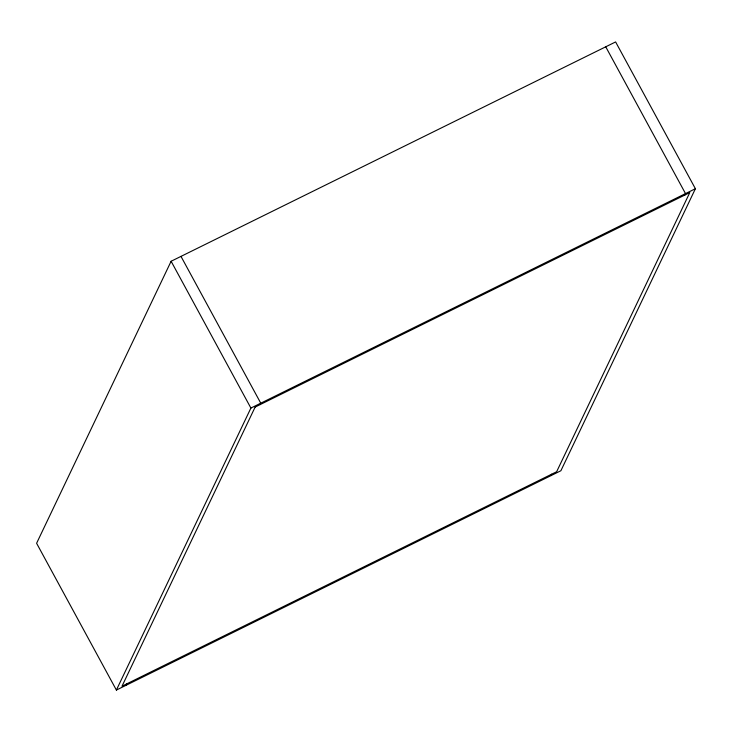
<?xml version="1.0" encoding="UTF-8"?>
<svg xmlns="http://www.w3.org/2000/svg" width="732" height="732" viewBox="0 0 732 732"><rect width="100%" height="100%" fill="white"/><g stroke="black" fill="none" stroke-linecap="round" stroke-linejoin="round"><path stroke-width="1.1" d="M171.114 261.26L36.6 543.272L116.388 690.066L560.886 470.74L695.4 188.728L615.612 41.934L171.114 261.26L250.893 408.063L116.388 690.066M126.261 685.198L126.947 683.761M260.089 404.622L260.775 403.186L180.987 256.392M551.013 475.608L551.69 474.18M684.841 195.032L685.518 193.605L605.739 46.802M250.893 408.063L695.4 188.728M255.148 407.056L122.006 686.204L556.631 471.747L689.782 192.598L255.148 407.056"/></g></svg>
